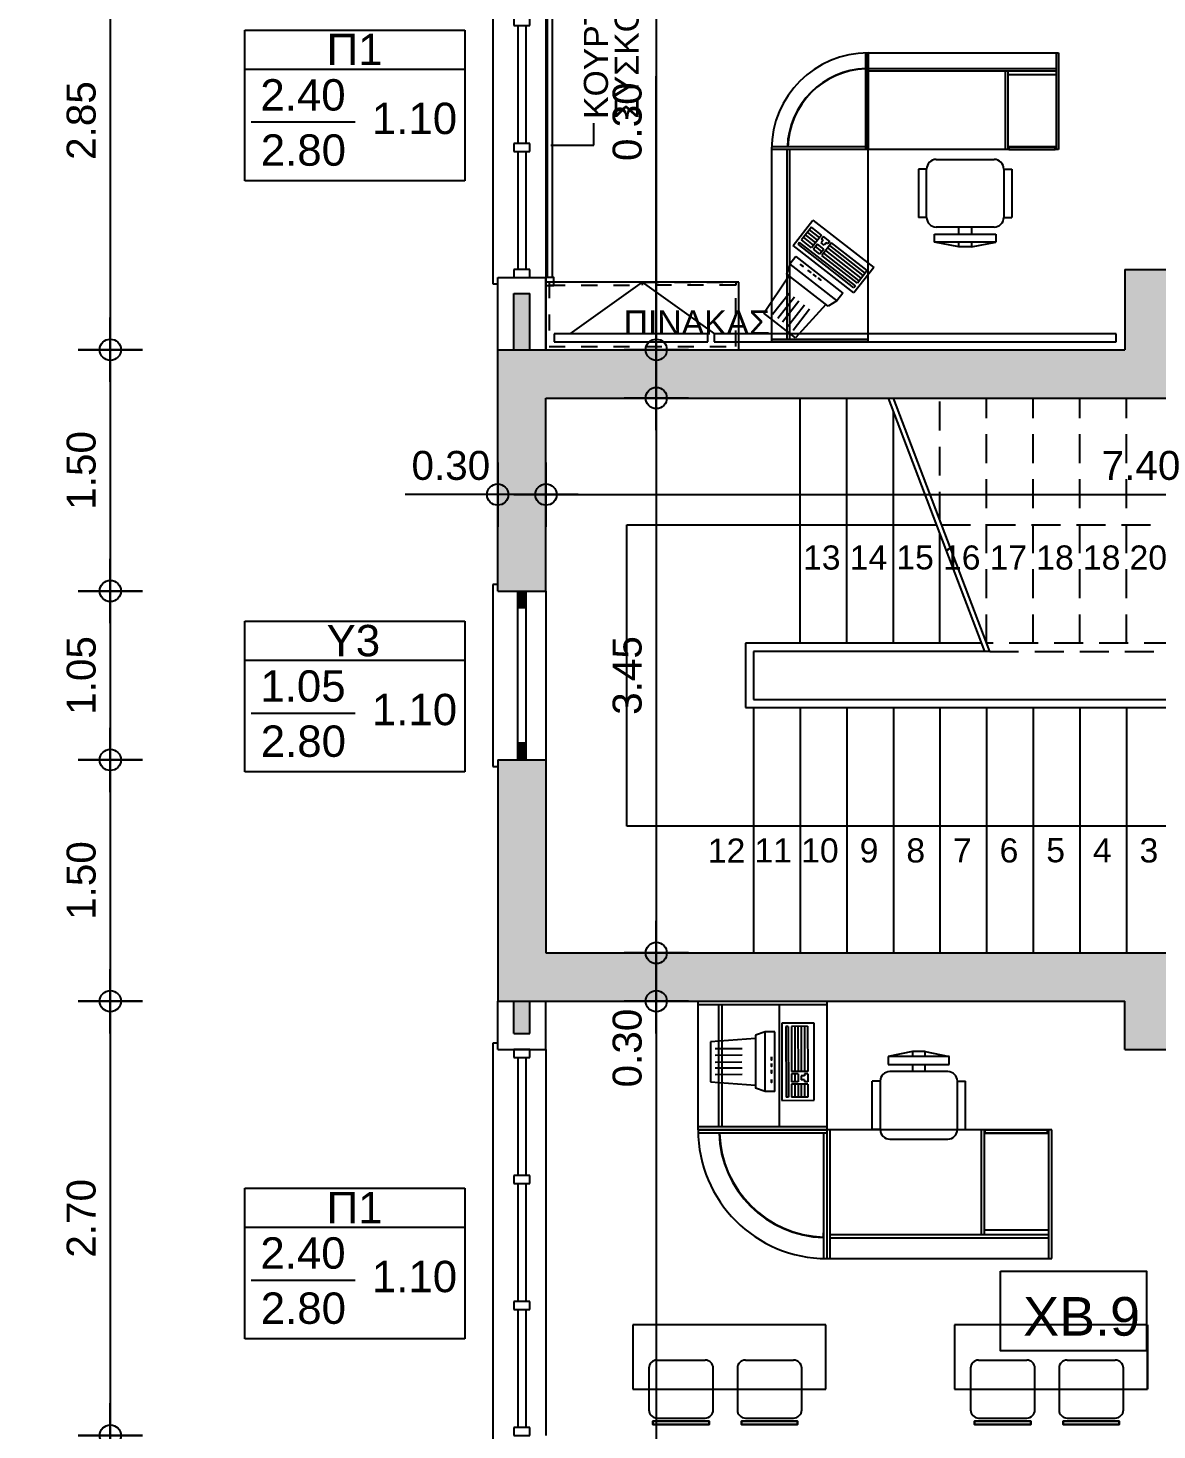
# Model space of a CAD drawing. Header units: metres. Extents: x -11 to 85, y -301 to 135.
# Drawn here: x 11.85 to 18.87, y -46.16 to -37.44 of the extents above; entities that cross this region are included whole.
import ezdxf
from ezdxf.enums import TextEntityAlignment as Align

# ---------------------------------------------------------------- set-up
doc = ezdxf.new("R2010")
doc.units = ezdxf.units.M
doc.header["$LTSCALE"] = 0.036
doc.header["$PDMODE"] = 2
doc.linetypes.add('HIDDEN', pattern=[0.375, 0.25, -0.125])
for name, color, linetype in [('arxitek borofos', 252, 'Continuous'), ('DIMBLK', 252, 'Continuous'), ('electext', 20, 'Continuous'), ('Epipla', 252, 'Continuous'), ('Parathira', 252, 'Continuous')]:
    doc.layers.add(name, color=color, linetype=linetype)
doc.styles.add('COMU-N', font='arial.ttf')
doc.styles.get("Standard").update_dxf_attribs({"font": 'arial.ttf'})
doc.dimstyles.new('CADWDOT', dxfattribs={"dimscale": 0.1, "dimtxt": 1.8, "dimasz": 0.08, "dimexe": 2, "dimexo": 0, "dimgap": 0.09, "dimtad": 0, "dimrnd": 0.001, "dimzin": 0, "dimdsep": 46, "dimtxsty": 'Standard', "dimblk1": 'ARTDIM', "dimblk2": 'ARTDIM', "dimsah": 1, "dimcen": 0.09, "dimdle": 0.05, "dimse1": 1, "dimse2": 1, "dimadec": 0, "dimazin": 0, "dimtfac": 1, "dimtmove": 0, "dimatfit": 3, "dimldrblk": 'ARTDIM', "dimfxl": 2, "dimtvp": 0.9999, "dimtolj": 1, "dimtzin": 0, "dimarcsym": 0})

# ---------------------------------------------------------------- blocks, each defined once
blk = doc.blocks.new('A$C52D13D70')
at = {"layer": 'Parathira'}
for p, q in [((-0.33, 0.04), (-0.33, -2.44)), ((-0.3, 0.04), (-0.33, 0.04)), ((-0.1, 0), (-0.2, 0)), ((-0.2, 0), (-0.2, -0.05)), ((-0.1, -0.05), (-0.1, 0)), ((0, 0), (0, -2.4)), ((-0.2, -0.05), (-0.1, -0.05)), ((-0.175, -0.05), (-0.175, -0.7833)), ((-0.125, -0.05), (-0.125, -0.7833)), ((-0.1, -0.7833), (-0.2, -0.7833)), ((-0.2, -0.7833), (-0.2, -0.8333)), ((-0.1, -0.8333), (-0.1, -0.7833)), ((-0.2, -0.8333), (-0.1, -0.8333)), ((-0.175, -0.8333), (-0.175, -1.5667)), ((-0.125, -0.8333), (-0.125, -1.5667)), ((-0.1, -1.5667), (-0.2, -1.5667)), ((-0.2, -1.5667), (-0.2, -1.6167)), ((-0.1, -1.6167), (-0.1, -1.5667)), ((-0.2, -1.6167), (-0.1, -1.6167)), ((-0.175, -1.6167), (-0.175, -2.35)), ((-0.125, -1.6167), (-0.125, -2.35)), ((-0.1, -2.35), (-0.2, -2.35)), ((-0.2, -2.35), (-0.2, -2.4)), ((-0.1, -2.4), (-0.1, -2.35)), ((-0.33, -2.44), (-0.3, -2.44)), ((-0.2, -2.4), (-0.1, -2.4))]:
    blk.add_line(p, q, dxfattribs=at)
blk = doc.blocks.new('A$C7E7A7D1A')
at = {"layer": 'Parathira'}
for p, q in [((-0.33, 0.04), (-0.33, -1.09)), ((-0.3, 0.04), (-0.33, 0.04)), ((-0.175, 0), (-0.125, 0)), ((-0.175, -1.05), (-0.175, 0)), ((-0.125, 0), (-0.125, -1.05)), ((0, 0), (0, -1.05)), ((-0.165, 0), (-0.165, -0.105)), ((-0.155, 0), (-0.155, -0.105)), ((-0.145, 0), (-0.145, -0.105)), ((-0.135, 0), (-0.135, -0.105)), ((-0.125, -0.105), (-0.175, -0.105)), ((-0.125, -0.945), (-0.175, -0.945)), ((-0.165, -0.945), (-0.165, -1.05)), ((-0.155, -0.945), (-0.155, -1.05)), ((-0.145, -0.945), (-0.145, -1.05)), ((-0.135, -0.945), (-0.135, -1.05)), ((-0.33, -1.09), (-0.3, -1.09)), ((-0.125, -1.05), (-0.175, -1.05))]:
    blk.add_line(p, q, dxfattribs=at)
blk = doc.blocks.new('ARTDIM')
at = {"layer": 'DIMBLK'}
for p, q in [((0, -24.9975), (0, 24.9975)), ((-24.9975, 0), (24.9975, 0))]:
    blk.add_line(p, q, dxfattribs=at)
blk.add_circle((0, 0), 8.25, dxfattribs=at)
blk = doc.blocks.new('*D782')
at = {"layer": 'arxitek borofos', "color": 0, "lineweight": -2}
blk.add_line((10.4234, -28.501), (10.4234, -57.885), dxfattribs=at)
at = {"layer": 'Defpoints', "color": 0, "transparency": 16777216}
for p in [(13.537, -28.493), (10.4234, -57.893), (13.537, -57.893)]:
    blk.add_point(p, dxfattribs=at)
at = {"layer": 'arxitek borofos', "color": 0, "lineweight": -2, "xscale": 0.008, "yscale": 0.008, "zscale": 0.008}
for p, rotation in [((10.4234, -28.493), 90), ((10.4234, -57.893), 270)]:
    blk.add_blockref('ARTDIM', p, dxfattribs=dict(at, rotation=rotation))
at = {"layer": 'arxitek borofos', "color": 0, "insert": (10.2434, -43.193), "char_height": 0.18, "attachment_point": 5, "rotation": 90}
blk.add_mtext('\\A1;29.40', dxfattribs=at)
blk = doc.blocks.new('*D798')
at = {"layer": 'arxitek borofos', "color": 0, "lineweight": -2}
blk.add_line((12.3649, -36.601), (12.3649, -39.435), dxfattribs=at)
at = {"layer": 'Defpoints', "color": 0, "transparency": 16777216}
for p in [(13.8283, -36.593), (12.3649, -39.443), (13.8283, -39.443)]:
    blk.add_point(p, dxfattribs=at)
at = {"layer": 'arxitek borofos', "color": 0, "lineweight": -2, "xscale": 0.008, "yscale": 0.008, "zscale": 0.008}
for p, rotation in [((12.3649, -36.593), 90), ((12.3649, -39.443), 270)]:
    blk.add_blockref('ARTDIM', p, dxfattribs=dict(at, rotation=rotation))
at = {"layer": 'arxitek borofos', "color": 0, "insert": (12.1849, -38.018), "char_height": 0.18, "attachment_point": 5, "rotation": 90}
blk.add_mtext('\\A1;2.85', dxfattribs=at)
blk = doc.blocks.new('*D799')
at = {"layer": 'arxitek borofos', "color": 0, "lineweight": -2}
blk.add_line((12.3649, -39.451), (12.3649, -40.935), dxfattribs=at)
at = {"layer": 'Defpoints', "color": 0, "transparency": 16777216}
for p in [(13.8283, -39.443), (12.3649, -40.943), (13.8283, -40.943)]:
    blk.add_point(p, dxfattribs=at)
at = {"layer": 'arxitek borofos', "color": 0, "lineweight": -2, "xscale": 0.008, "yscale": 0.008, "zscale": 0.008}
for p, rotation in [((12.3649, -39.443), 90), ((12.3649, -40.943), 270)]:
    blk.add_blockref('ARTDIM', p, dxfattribs=dict(at, rotation=rotation))
at = {"layer": 'arxitek borofos', "color": 0, "insert": (12.1849, -40.193), "char_height": 0.18, "attachment_point": 5, "rotation": 90}
blk.add_mtext('\\A1;1.50', dxfattribs=at)
blk = doc.blocks.new('*D800')
at = {"layer": 'arxitek borofos', "color": 0, "lineweight": -2}
blk.add_line((12.3649, -40.951), (12.3649, -41.985), dxfattribs=at)
at = {"layer": 'Defpoints', "color": 0, "transparency": 16777216}
for p in [(14.1283, -40.943), (12.3649, -41.993), (14.1283, -41.993)]:
    blk.add_point(p, dxfattribs=at)
at = {"layer": 'arxitek borofos', "color": 0, "lineweight": -2, "xscale": 0.008, "yscale": 0.008, "zscale": 0.008}
for p, rotation in [((12.3649, -40.943), 90), ((12.3649, -41.993), 270)]:
    blk.add_blockref('ARTDIM', p, dxfattribs=dict(at, rotation=rotation))
at = {"layer": 'arxitek borofos', "color": 0, "insert": (12.1849, -41.468), "char_height": 0.18, "attachment_point": 5, "rotation": 90}
blk.add_mtext('\\A1;1.05', dxfattribs=at)
blk = doc.blocks.new('*D801')
at = {"layer": 'arxitek borofos', "color": 0, "lineweight": -2}
blk.add_line((12.3649, -42.001), (12.3649, -43.485), dxfattribs=at)
at = {"layer": 'Defpoints', "color": 0, "transparency": 16777216}
for p in [(14.1283, -41.993), (12.3649, -43.493), (14.1283, -43.493)]:
    blk.add_point(p, dxfattribs=at)
at = {"layer": 'arxitek borofos', "color": 0, "lineweight": -2, "xscale": 0.008, "yscale": 0.008, "zscale": 0.008}
for p, rotation in [((12.3649, -41.993), 90), ((12.3649, -43.493), 270)]:
    blk.add_blockref('ARTDIM', p, dxfattribs=dict(at, rotation=rotation))
at = {"layer": 'arxitek borofos', "color": 0, "insert": (12.1849, -42.743), "char_height": 0.18, "attachment_point": 5, "rotation": 90}
blk.add_mtext('\\A1;1.50', dxfattribs=at)
blk = doc.blocks.new('*D802')
at = {"layer": 'arxitek borofos', "color": 0, "lineweight": -2}
blk.add_line((12.3649, -43.501), (12.3649, -46.185), dxfattribs=at)
at = {"layer": 'Defpoints', "color": 0, "transparency": 16777216}
for p in [(13.8283, -43.493), (12.3649, -46.193), (13.8283, -46.193)]:
    blk.add_point(p, dxfattribs=at)
at = {"layer": 'arxitek borofos', "color": 0, "lineweight": -2, "xscale": 0.008, "yscale": 0.008, "zscale": 0.008}
for p, rotation in [((12.3649, -43.493), 90), ((12.3649, -46.193), 270)]:
    blk.add_blockref('ARTDIM', p, dxfattribs=dict(at, rotation=rotation))
at = {"layer": 'arxitek borofos', "color": 0, "insert": (12.1849, -44.843), "char_height": 0.18, "attachment_point": 5, "rotation": 90}
blk.add_mtext('\\A1;2.70', dxfattribs=at)
blk = doc.blocks.new('*D803')
at = {"layer": 'arxitek borofos', "color": 0, "lineweight": -2}
blk.add_line((12.3649, -46.201), (12.3649, -47.085), dxfattribs=at)
at = {"layer": 'Defpoints', "color": 0, "transparency": 16777216}
for p in [(13.8283, -46.193), (12.3649, -47.093), (13.8283, -47.093)]:
    blk.add_point(p, dxfattribs=at)
at = {"layer": 'arxitek borofos', "color": 0, "lineweight": -2, "xscale": 0.008, "yscale": 0.008, "zscale": 0.008}
for p, rotation in [((12.3649, -46.193), 90), ((12.3649, -47.093), 270)]:
    blk.add_blockref('ARTDIM', p, dxfattribs=dict(at, rotation=rotation))
at = {"layer": 'arxitek borofos', "color": 0, "insert": (12.1849, -46.643), "char_height": 0.18, "attachment_point": 5, "rotation": 90}
blk.add_mtext('\\A1;0.90', dxfattribs=at)
blk = doc.blocks.new('*D877')
at = {"layer": 'arxitek borofos', "color": 0, "lineweight": -2}
blk.add_line((15.7595, -28.801), (15.7595, -39.435), dxfattribs=at)
at = {"layer": 'Defpoints', "color": 0, "transparency": 16777216}
for p in [(15.0737, -28.793), (15.0737, -39.443), (15.7595, -39.443)]:
    blk.add_point(p, dxfattribs=at)
at = {"layer": 'arxitek borofos', "color": 0, "lineweight": -2, "xscale": 0.008, "yscale": 0.008, "zscale": 0.008}
for p, rotation in [((15.7595, -28.793), 90), ((15.7595, -39.443), 270)]:
    blk.add_blockref('ARTDIM', p, dxfattribs=dict(at, rotation=rotation))
at = {"layer": 'arxitek borofos', "color": 0, "insert": (15.5796, -34.118), "char_height": 0.18, "attachment_point": 5, "rotation": 90}
blk.add_mtext('\\A1;10.65', dxfattribs=at)
blk = doc.blocks.new('*D878')
at = {"layer": 'arxitek borofos', "color": 0, "lineweight": -2}
for p, q in [((15.7595, -39.443), (15.7595, -37.7417)), ((15.7595, -39.735), (15.7595, -39.451))]:
    blk.add_line(p, q, dxfattribs=at)
at = {"layer": 'Defpoints', "color": 0, "transparency": 16777216}
for p in [(15.3737, -39.443), (15.3737, -39.743), (15.7595, -39.743)]:
    blk.add_point(p, dxfattribs=at)
at = {"layer": 'arxitek borofos', "color": 0, "lineweight": -2, "xscale": 0.008, "yscale": 0.008, "zscale": 0.008}
for p, rotation in [((15.7595, -39.443), 90), ((15.7595, -39.743), 270)]:
    blk.add_blockref('ARTDIM', p, dxfattribs=dict(at, rotation=rotation))
at = {"layer": 'arxitek borofos', "color": 0, "insert": (15.5796, -38.025), "char_height": 0.18, "attachment_point": 5, "rotation": 90}
blk.add_mtext('\\A1;0.30', dxfattribs=at)
blk = doc.blocks.new('*D879')
at = {"layer": 'arxitek borofos', "color": 0, "lineweight": -2}
blk.add_line((15.7595, -39.751), (15.7595, -43.185), dxfattribs=at)
at = {"layer": 'Defpoints', "color": 0, "transparency": 16777216}
for p in [(15.0737, -39.743), (15.0737, -43.193), (15.7595, -43.193)]:
    blk.add_point(p, dxfattribs=at)
at = {"layer": 'arxitek borofos', "color": 0, "lineweight": -2, "xscale": 0.008, "yscale": 0.008, "zscale": 0.008}
for p, rotation in [((15.7595, -39.743), 90), ((15.7595, -43.193), 270)]:
    blk.add_blockref('ARTDIM', p, dxfattribs=dict(at, rotation=rotation))
at = {"layer": 'arxitek borofos', "color": 0, "insert": (15.5796, -41.468), "char_height": 0.18, "attachment_point": 5, "rotation": 90}
blk.add_mtext('\\A1;3.45', dxfattribs=at)
blk = doc.blocks.new('*D880')
at = {"layer": 'arxitek borofos', "color": 0, "lineweight": -2}
for p, q in [((15.7595, -43.201), (15.7595, -43.485)), ((15.7595, -43.493), (15.7595, -44.0676))]:
    blk.add_line(p, q, dxfattribs=at)
at = {"layer": 'Defpoints', "color": 0, "transparency": 16777216}
for p in [(15.0737, -43.193), (15.0737, -43.493), (15.7595, -43.493)]:
    blk.add_point(p, dxfattribs=at)
at = {"layer": 'arxitek borofos', "color": 0, "lineweight": -2, "xscale": 0.008, "yscale": 0.008, "zscale": 0.008}
for p, rotation in [((15.7595, -43.193), 90), ((15.7595, -43.493), 270)]:
    blk.add_blockref('ARTDIM', p, dxfattribs=dict(at, rotation=rotation))
at = {"layer": 'arxitek borofos', "color": 0, "insert": (15.5796, -43.7843), "char_height": 0.18, "attachment_point": 5, "rotation": 90}
blk.add_mtext('\\A1;0.30', dxfattribs=at)
blk = doc.blocks.new('*D881')
at = {"layer": 'arxitek borofos', "color": 0, "lineweight": -2}
blk.add_line((15.7595, -43.501), (15.7595, -50.235), dxfattribs=at)
at = {"layer": 'Defpoints', "color": 0, "transparency": 16777216}
for p in [(18.6737, -43.493), (15.7595, -50.243), (18.6737, -50.243)]:
    blk.add_point(p, dxfattribs=at)
at = {"layer": 'arxitek borofos', "color": 0, "lineweight": -2, "xscale": 0.008, "yscale": 0.008, "zscale": 0.008}
for p, rotation in [((15.7595, -43.493), 90), ((15.7595, -50.243), 270)]:
    blk.add_blockref('ARTDIM', p, dxfattribs=dict(at, rotation=rotation))
at = {"layer": 'arxitek borofos', "color": 0, "insert": (15.5796, -46.868), "char_height": 0.18, "attachment_point": 5, "rotation": 90}
blk.add_mtext('\\A1;6.75', dxfattribs=at)
blk = doc.blocks.new('*D895')
at = {"layer": 'arxitek borofos', "color": 0, "lineweight": -2}
for p, q in [((14.7737, -40.3432), (14.1991, -40.3432)), ((15.0657, -40.3432), (14.7817, -40.3432))]:
    blk.add_line(p, q, dxfattribs=at)
at = {"layer": 'Defpoints', "color": 0, "transparency": 16777216}
for p in [(14.7737, -39.9247), (15.0737, -39.9247), (14.7737, -40.3432)]:
    blk.add_point(p, dxfattribs=at)
at = {"layer": 'arxitek borofos', "color": 0, "lineweight": -2, "xscale": 0.008, "yscale": 0.008, "zscale": 0.008, "rotation": 180}
blk.add_blockref('ARTDIM', (14.7737, -40.3432), dxfattribs=at)
at = {"layer": 'arxitek borofos', "color": 0, "lineweight": -2, "xscale": 0.008, "yscale": 0.008, "zscale": 0.008}
blk.add_blockref('ARTDIM', (15.0737, -40.3432), dxfattribs=at)
at = {"layer": 'arxitek borofos', "color": 0, "insert": (14.4824, -40.1632), "char_height": 0.18, "attachment_point": 5}
blk.add_mtext('\\A1;0.30', dxfattribs=at)
blk = doc.blocks.new('*D896')
at = {"layer": 'arxitek borofos', "color": 0, "lineweight": -2}
blk.add_line((15.0817, -40.3432), (22.4657, -40.3432), dxfattribs=at)
at = {"layer": 'Defpoints', "color": 0, "transparency": 16777216}
for p in [(15.0737, -39.9247), (22.4737, -39.9247), (22.4737, -40.3432)]:
    blk.add_point(p, dxfattribs=at)
at = {"layer": 'arxitek borofos', "color": 0, "lineweight": -2, "xscale": 0.008, "yscale": 0.008, "zscale": 0.008, "rotation": 180}
blk.add_blockref('ARTDIM', (15.0737, -40.3432), dxfattribs=at)
at = {"layer": 'arxitek borofos', "color": 0, "lineweight": -2, "xscale": 0.008, "yscale": 0.008, "zscale": 0.008}
blk.add_blockref('ARTDIM', (22.4737, -40.3432), dxfattribs=at)
at = {"layer": 'arxitek borofos', "color": 0, "insert": (18.7737, -40.1632), "char_height": 0.18, "attachment_point": 5}
blk.add_mtext('\\A1;7.40', dxfattribs=at)
blk = doc.blocks.new('A$C074263FA')
at = {"layer": 'Epipla'}
for p, q in [((0.05, -0.01), (2.45, -0.01)), ((0.05, -0.04), (2.45, -0.04))]:
    blk.add_line(p, q, dxfattribs=at)
for points in [[(0, -0.05), (0, 0), (0.05, 0), (0.05, -0.05)], [(2.5, -0.05), (2.5, 0), (2.45, 0), (2.45, -0.05)]]:
    blk.add_lwpolyline(points, close=True, dxfattribs=at)

msp = doc.modelspace()

# ---------------------------------------------------------------- hatches: boundary and pattern name
at = {"layer": 'arxitek borofos'}
for points in [[(18.9737, -38.943), (18.6737, -38.943), (18.6737, -39.443), (14.7737, -39.443), (14.7737, -40.943), (15.0737, -40.943), (15.0737, -39.743), (18.9737, -39.743)], [(14.9737, -39.093), (14.8737, -39.093), (14.8737, -39.443), (14.9737, -39.443)], [(15.0737, -43.193), (15.0737, -41.993), (14.7737, -41.993), (14.7737, -43.493), (18.6737, -43.493), (18.6737, -43.793), (18.9737, -43.793), (18.9737, -43.193)], [(14.9737, -43.493), (14.8737, -43.493), (14.8737, -43.693), (14.9737, -43.693)]]:
    msp.add_hatch(color=256, dxfattribs=at).paths.add_polyline_path(points)

# ---------------------------------------------------------------- linework, layer by layer
for p, q in [((13.2024, -38.3928), (13.2024, -37.4552)), ((13.2024, -37.4552), (14.5697, -37.4552)), ((14.5697, -37.4552), (14.5697, -38.3928)), ((17.0619, -37.5973), (18.2615, -37.5973)), ((17.0619, -38.197), (17.0619, -37.5973)), ((17.0619, -37.5973), (17.0619, -38.197)), ((17.0769, -38.197), (17.0769, -37.5973)), ((17.0769, -37.5973), (17.0769, -38.197)), ((18.2465, -37.5973), (18.2465, -38.197)), ((18.2615, -37.5973), (18.2615, -38.197)), ((14.5697, -37.7009), (13.2024, -37.7009)), ((17.0769, -37.6935), (18.2465, -37.6935)), ((17.0769, -37.7096), (18.2465, -37.7096)), ((17.9318, -38.1971), (17.9318, -37.7096)), ((17.9466, -38.1971), (17.9466, -37.7096)), ((17.9466, -37.7314), (18.2465, -37.7314)), ((13.2414, -38.0264), (13.8873, -38.0264)), ((15.3722, -38.1712), (15.3722, -38.0352)), ((15.1036, -38.1712), (15.3722, -38.1712)), ((17.0769, -38.182), (16.4771, -38.182)), ((17.0619, -38.182), (16.4771, -38.182)), ((16.4771, -38.197), (16.4771, -39.3917)), ((17.0769, -38.197), (16.4771, -38.197)), ((17.0769, -38.197), (16.4771, -38.197)), ((16.5734, -39.3767), (16.5734, -38.197)), ((16.5894, -39.3767), (16.5894, -38.197)), ((18.2615, -38.197), (17.0619, -38.197)), ((17.0769, -39.3917), (17.0769, -38.182)), ((17.5005, -38.2598), (17.8605, -38.2598)), ((17.9466, -38.1971), (17.9318, -38.1971)), ((17.9466, -38.182), (18.2465, -38.182)), ((18.2398, -38.182), (17.9511, -38.182)), ((17.9511, -38.182), (17.9511, -38.1971)), ((17.9511, -38.1971), (18.2398, -38.1971)), ((18.2398, -38.1971), (18.2398, -38.182)), ((17.4405, -38.3198), (17.3905, -38.3198)), ((17.3905, -38.3198), (17.3905, -38.6198)), ((17.4405, -38.6198), (17.4405, -38.3198)), ((17.9205, -38.3198), (17.9705, -38.3198)), ((17.9205, -38.3198), (17.9205, -38.6198)), ((17.9705, -38.3198), (17.9705, -38.6198)), ((14.5697, -38.3928), (13.2024, -38.3928)), ((16.6098, -38.7947), (16.7325, -38.6367)), ((16.7238, -38.6806, 0.0001), (16.6624, -38.7596, 0.0001)), ((16.7747, -38.7455, 0.0001), (16.7115, -38.6964, 0.0001)), ((16.7869, -38.7297, 0.0001), (16.7238, -38.6806, 0.0001)), ((16.7325, -38.6367), (17.1116, -38.9311)), ((17.4405, -38.6198), (17.3905, -38.6198)), ((17.8605, -38.6798), (17.5005, -38.6798)), ((17.6405, -38.7238), (17.6405, -38.6798)), ((17.7205, -38.6798), (17.7205, -38.7238)), ((17.9205, -38.6198), (17.9705, -38.6198)), ((16.6502, -38.7754, 0.0001), (16.641, -38.7872, 0.0001)), ((16.9977, -39.0452, 0.0001), (16.6502, -38.7754, 0.0001)), ((16.7256, -38.8086, 0.0001), (16.6624, -38.7596, 0.0001)), ((16.7379, -38.7928, 0.0001), (16.6747, -38.7438, 0.0001)), ((16.7501, -38.7771, 0.0001), (16.687, -38.728, 0.0001)), ((16.7624, -38.7613, 0.0001), (16.6992, -38.7122, 0.0001)), ((16.7869, -38.7297, 0.0001), (16.7256, -38.8086, 0.0001)), ((16.7964, -38.7623, 0.0001), (16.7841, -38.7781, 0.0001)), ((16.8039, -38.7935, 0.0001), (16.7841, -38.7781, 0.0001)), ((16.7988, -38.7389, 0.0001), (16.7865, -38.7547, 0.0001)), ((16.7964, -38.7623, 0.0001), (16.7865, -38.7547, 0.0001)), ((16.8501, -38.7787, 0.0001), (16.7888, -38.8577, 0.0001)), ((16.8383, -38.7695, 0.0001), (16.7988, -38.7389, 0.0001)), ((16.8161, -38.7777, 0.0001), (16.8039, -38.7935, 0.0001)), ((16.826, -38.7853, 0.0001), (16.8161, -38.7777, 0.0001)), ((16.8383, -38.7695, 0.0001), (16.826, -38.7853, 0.0001)), ((17.0713, -38.9505, 0.0001), (16.8501, -38.7787, 0.0001)), ((17.4905, -38.7238), (17.8705, -38.7238)), ((17.4905, -38.7738), (17.4905, -38.7238)), ((17.6405, -38.8038), (17.4905, -38.7738)), ((17.8705, -38.7738), (17.4905, -38.7738)), ((17.6405, -38.8038), (17.6405, -38.7738)), ((17.7205, -38.7738), (17.7205, -38.8038)), ((17.7205, -38.8038), (17.8705, -38.7738)), ((17.8705, -38.7238), (17.8705, -38.7738)), ((16.6264, -38.8634), (16.5896, -38.9108)), ((16.9889, -39.0891), (16.6098, -38.7947)), ((16.6264, -38.8634), (16.9186, -39.0904)), ((16.9885, -39.0571, 0.0001), (16.641, -38.7872, 0.0001)), ((16.762, -38.7863, 0.0001), (16.7375, -38.8178, 0.0001)), ((16.7769, -38.8485, 0.0001), (16.7375, -38.8178, 0.0001)), ((16.7892, -38.8327, 0.0001), (16.7497, -38.802, 0.0001)), ((16.8015, -38.8169, 0.0001), (16.762, -38.7863, 0.0001)), ((16.8015, -38.8169, 0.0001), (16.7769, -38.8485, 0.0001)), ((17.0099, -39.0295, 0.0001), (16.7888, -38.8577, 0.0001)), ((17.0222, -39.0137, 0.0001), (16.8011, -38.8419, 0.0001)), ((17.0345, -38.9979, 0.0001), (16.8133, -38.8261, 0.0001)), ((17.0467, -38.9821, 0.0001), (16.8256, -38.8103, 0.0001)), ((17.059, -38.9663, 0.0001), (16.8379, -38.7945, 0.0001)), ((17.7205, -38.8038), (17.6405, -38.8038)), ((16.5896, -38.9108), (16.5686, -38.9705)), ((16.5896, -38.9108), (16.8818, -39.1378)), ((17.1116, -38.9311), (16.9889, -39.0891)), ((17.0713, -38.9505, 0.0001), (17.0099, -39.0295, 0.0001)), ((18.6737, -38.943), (18.6737, -39.443)), ((18.6737, -38.943), (18.9737, -38.943)), ((14.7737, -39.443), (14.7737, -38.993)), ((14.7737, -38.993), (15.0737, -38.993)), ((15.0737, -39.443), (15.0737, -38.993)), ((15.0737, -39.023), (15.0737, -39.443)), ((16.2737, -39.023), (15.0737, -39.023)), ((15.0737, -39.023), (15.0737, -39.443)), ((15.2237, -39.343), (15.6737, -39.023)), ((16.1237, -39.343), (15.6737, -39.023)), ((16.2737, -39.443), (16.2737, -39.023)), ((16.2737, -39.443), (16.2737, -39.023)), ((16.4284, -39.2162), (16.5844, -38.9827)), ((16.8292, -39.1729), (16.5686, -38.9705)), ((16.9977, -39.0452, 0.0001), (16.9885, -39.0571, 0.0001)), ((14.8737, -39.443), (14.8737, -39.093)), ((14.8737, -39.093), (14.9737, -39.093)), ((14.9737, -39.443), (14.9737, -39.093)), ((16.9186, -39.0904), (16.8818, -39.1378)), ((16.6259, -39.3695), (16.4284, -39.2162)), ((16.8134, -39.1606), (16.6259, -39.3695)), ((16.8818, -39.1378), (16.8292, -39.1729)), ((16.0794, -39.3439), (15.1242, -39.3439)), ((15.1242, -39.3439), (15.1242, -39.3939)), ((15.1242, -39.3939), (16.0794, -39.3939)), ((16.0794, -39.3939), (16.0794, -39.3439)), ((18.6195, -39.3439), (16.1195, -39.3439)), ((16.1195, -39.3439), (16.1195, -39.3939)), ((16.1195, -39.3939), (18.6195, -39.3939)), ((16.4771, -39.3767), (17.0769, -39.3767)), ((16.4771, -39.3917), (17.0769, -39.3917)), ((18.6195, -39.3939), (18.6195, -39.3439)), ((14.7737, -39.443), (18.6737, -39.443)), ((14.7737, -40.943), (14.7737, -39.443)), ((15.0737, -39.443), (16.2737, -39.443)), ((15.0737, -39.443), (16.2737, -39.443)), ((15.0737, -39.743), (18.9737, -39.743)), ((15.0737, -40.943), (15.0737, -39.743)), ((14.7737, -40.943), (15.0737, -40.943)), ((13.2024, -42.0678), (13.2024, -41.1302)), ((13.2024, -41.1302), (14.5697, -41.1302)), ((14.5697, -41.1302), (14.5697, -42.0678)), ((14.5697, -41.3759), (13.2024, -41.3759)), ((13.2414, -41.7014), (13.8873, -41.7014)), ((14.7737, -41.993), (14.7737, -43.493)), ((14.7737, -41.993), (15.0737, -41.993)), ((15.0737, -41.993), (15.0737, -43.193)), ((14.5697, -42.0678), (13.2024, -42.0678)), ((15.0737, -43.193), (18.9737, -43.193)), ((14.7737, -43.493), (18.6737, -43.493)), ((14.7737, -43.793), (14.7737, -43.493)), ((14.8737, -43.693), (14.8737, -43.493)), ((14.9737, -43.693), (14.9737, -43.493)), ((15.0737, -43.793), (15.0737, -43.493)), ((16.0195, -43.493), (16.8195, -43.493)), ((16.0195, -44.293), (16.0195, -43.493)), ((16.0195, -43.513), (16.8195, -43.513)), ((16.1478, -44.273), (16.1478, -43.513)), ((16.1693, -44.273), (16.1693, -43.513)), ((16.5247, -43.513), (16.5247, -44.273)), ((16.8195, -43.493), (16.8195, -44.293)), ((18.6737, -43.793), (18.6737, -43.493)), ((16.7407, -43.6292), (16.5407, -43.6295)), ((16.5407, -43.6295), (16.5413, -44.1095)), ((16.5807, -43.6494, 0.0001), (16.5657, -43.6494, 0.0001)), ((16.5657, -43.6494, 0.0001), (16.5663, -44.0894, 0.0001)), ((16.5807, -43.6494, 0.0001), (16.5813, -44.0894, 0.0001)), ((16.7007, -43.6492, 0.0001), (16.6007, -43.6494, 0.0001)), ((16.6007, -43.6494, 0.0001), (16.6011, -43.9294, 0.0001)), ((16.6207, -43.6494, 0.0001), (16.6211, -43.9294, 0.0001)), ((16.6407, -43.6493, 0.0001), (16.6411, -43.9293, 0.0001)), ((16.6607, -43.6493, 0.0001), (16.6611, -43.9293, 0.0001)), ((16.6807, -43.6493, 0.0001), (16.6811, -43.9293, 0.0001)), ((16.7007, -43.6492, 0.0001), (16.7011, -43.9292, 0.0001)), ((16.7413, -44.1092), (16.7407, -43.6292)), ((14.8737, -43.693), (14.9737, -43.693)), ((16.3766, -43.7245), (16.0967, -43.7449)), ((16.0967, -43.7449), (16.097, -43.9949)), ((16.4366, -43.6844), (16.3766, -43.7045)), ((16.3766, -43.7045), (16.3771, -44.0345)), ((16.4966, -43.6843), (16.4366, -43.6844)), ((16.4371, -44.0544), (16.4366, -43.6844)), ((16.4971, -44.0543), (16.4966, -43.6843)), ((14.7737, -43.793), (15.0737, -43.793)), ((17.3518, -43.8066), (17.2018, -43.8366)), ((17.2018, -43.8366), (17.2018, -43.8866)), ((17.5818, -43.8366), (17.2018, -43.8366)), ((17.4318, -43.8066), (17.3518, -43.8066)), ((17.3518, -43.8066), (17.3518, -43.8366)), ((17.4318, -43.8366), (17.4318, -43.8066)), ((17.4318, -43.8066), (17.5818, -43.8366)), ((17.5818, -43.8866), (17.5818, -43.8366)), ((18.6737, -43.793), (18.9737, -43.793)), ((17.2018, -43.8866), (17.5818, -43.8866)), ((17.3518, -43.8866), (17.3518, -43.9306)), ((17.4318, -43.9306), (17.4318, -43.8866)), ((16.097, -43.9949), (16.3771, -44.0145)), ((16.7011, -43.9292, 0.0001), (16.6011, -43.9294, 0.0001)), ((16.6411, -43.9443, 0.0001), (16.6011, -43.9444, 0.0001)), ((16.6011, -43.9444, 0.0001), (16.6012, -43.9944, 0.0001)), ((16.6412, -43.9943, 0.0001), (16.6012, -43.9944, 0.0001)), ((16.7012, -44.0092, 0.0001), (16.6012, -44.0094, 0.0001)), ((16.6012, -44.0094, 0.0001), (16.6013, -44.0894, 0.0001)), ((16.6211, -43.9444, 0.0001), (16.6212, -43.9944, 0.0001)), ((16.6212, -44.0094, 0.0001), (16.6213, -44.0894, 0.0001)), ((16.6411, -43.9443, 0.0001), (16.6412, -43.9943, 0.0001)), ((16.6412, -44.0093, 0.0001), (16.6413, -44.0893, 0.0001)), ((16.6811, -43.9568, 0.0001), (16.6611, -43.9568, 0.0001)), ((16.6611, -43.9568, 0.0001), (16.6611, -43.9818, 0.0001)), ((16.6811, -43.9818, 0.0001), (16.6611, -43.9818, 0.0001)), ((16.6612, -44.0093, 0.0001), (16.6613, -44.0893, 0.0001)), ((16.7011, -43.9442, 0.0001), (16.6811, -43.9443, 0.0001)), ((16.6811, -43.9443, 0.0001), (16.6811, -43.9568, 0.0001)), ((16.6811, -43.9818, 0.0001), (16.6812, -43.9943, 0.0001)), ((16.7012, -43.9942, 0.0001), (16.6812, -43.9943, 0.0001)), ((16.6812, -44.0093, 0.0001), (16.6813, -44.0893, 0.0001)), ((16.7011, -43.9442, 0.0001), (16.7012, -43.9942, 0.0001)), ((16.7012, -44.0092, 0.0001), (16.7013, -44.0892, 0.0001)), ((17.1018, -44.2906), (17.1018, -43.9906)), ((17.1518, -43.9906), (17.1018, -43.9906)), ((17.1518, -43.9906), (17.1518, -44.2906)), ((17.5718, -43.9306), (17.2118, -43.9306)), ((17.6318, -43.9906), (17.6818, -43.9906)), ((17.6318, -44.2906), (17.6318, -43.9906)), ((17.6818, -44.2906), (17.6818, -43.9906)), ((16.4371, -44.0544), (16.3771, -44.0345)), ((16.4971, -44.0543), (16.4371, -44.0544)), ((16.5813, -44.0894, 0.0001), (16.5663, -44.0894, 0.0001)), ((16.7013, -44.0892, 0.0001), (16.6013, -44.0894, 0.0001)), ((16.5413, -44.1095), (16.7413, -44.1092)), ((16.0195, -44.273), (16.8195, -44.273)), ((16.0195, -44.293), (16.8195, -44.293)), ((16.8195, -44.293), (16.0195, -44.293)), ((16.8195, -44.313), (16.0195, -44.313)), ((16.7995, -44.313), (16.7995, -45.093)), ((16.8195, -44.293), (16.8195, -45.093)), ((16.8195, -44.293), (16.8195, -45.093)), ((18.2195, -44.293), (16.8195, -44.293)), ((16.8395, -44.293), (16.8395, -45.093)), ((17.1518, -44.2906), (17.1018, -44.2906)), ((17.2118, -44.3506), (17.5718, -44.3506)), ((17.6318, -44.2906), (17.6818, -44.2906)), ((17.7994, -44.293), (17.7797, -44.293)), ((17.7797, -44.293), (17.7797, -44.9432)), ((17.7994, -44.293), (17.7994, -44.9432)), ((17.7994, -44.313), (18.1995, -44.313)), ((17.8055, -44.313), (17.8055, -44.2929)), ((17.8055, -44.2929), (18.1904, -44.2929)), ((18.1904, -44.313), (17.8055, -44.313)), ((18.1904, -44.2929), (18.1904, -44.313)), ((18.1995, -45.093), (18.1995, -44.293)), ((18.2195, -45.093), (18.2195, -44.293)), ((13.2024, -45.5928), (13.2024, -44.6552)), ((13.2024, -44.6552), (14.5697, -44.6552)), ((14.5697, -44.6552), (14.5697, -45.5928)), ((14.5697, -44.9009), (13.2024, -44.9009)), ((16.7995, -44.9327), (16.7965, -44.9327)), ((16.7965, -44.9327), (16.7965, -44.9596)), ((16.7995, -44.9627), (16.7995, -44.9327)), ((16.8395, -44.9432), (18.1995, -44.9432)), ((16.8395, -44.9647), (18.1995, -44.9647)), ((17.7994, -44.9141), (18.1995, -44.9141)), ((16.8195, -45.093), (18.2195, -45.093)), ((13.2414, -45.2264), (13.8873, -45.2264)), ((16.8138, -45.5044), (15.6138, -45.5044)), ((15.6138, -45.5044), (15.6138, -45.9044)), ((16.8138, -45.9044), (16.8138, -45.5044)), ((18.8138, -45.5044), (17.6138, -45.5044)), ((17.6138, -45.5044), (17.6138, -45.9044)), ((18.8138, -45.5044), (18.8138, -45.9044)), ((18.8138, -45.9044), (18.8138, -45.5044)), ((14.5697, -45.5928), (13.2024, -45.5928)), ((15.7638, -45.7244), (16.0638, -45.7244)), ((16.3138, -45.7244), (16.6138, -45.7244)), ((17.7638, -45.7244), (18.0638, -45.7244)), ((18.3138, -45.7244), (18.6138, -45.7244)), ((15.7138, -45.7744), (15.7138, -46.0344)), ((16.1138, -46.0344), (16.1138, -45.7744)), ((16.2638, -45.7744), (16.2638, -46.0344)), ((16.6638, -46.0344), (16.6638, -45.7744)), ((17.7138, -45.7744), (17.7138, -46.0344)), ((18.1138, -46.0344), (18.1138, -45.7744)), ((18.2638, -45.7744), (18.2638, -46.0344)), ((18.6638, -46.0344), (18.6638, -45.7744)), ((15.6138, -45.9044), (16.8138, -45.9044)), ((17.6138, -45.9044), (18.8138, -45.9044)), ((15.7638, -46.0844), (16.0638, -46.0844)), ((15.7638, -46.1044), (16.0638, -46.1044)), ((16.3138, -46.0844), (16.6138, -46.0844)), ((16.3138, -46.1044), (16.6138, -46.1044)), ((17.7638, -46.0844), (18.0638, -46.0844)), ((17.7638, -46.1044), (18.0638, -46.1044)), ((18.3138, -46.0844), (18.6138, -46.0844)), ((18.3138, -46.1044), (18.6138, -46.1044))]:
    msp.add_line(p, q, dxfattribs=at)
at = {"layer": 'arxitek borofos', "linetype": 'HIDDEN'}
for p, q in [((15.6737, -39.023), (15.0937, -39.023)), ((15.0937, -39.023), (15.0937, -39.0408)), ((15.0937, -39.023), (15.0937, -39.423)), ((15.0937, -39.0408), (15.6737, -39.0408)), ((15.6737, -39.0408), (15.6737, -39.023)), ((15.6737, -39.0408), (15.6737, -39.023)), ((15.6737, -39.023), (16.2537, -39.023)), ((16.2537, -39.0408), (15.6737, -39.0408)), ((16.2537, -39.023), (16.2537, -39.0408)), ((16.2537, -39.423), (16.2537, -39.023)), ((15.0937, -39.423), (16.2537, -39.423))]:
    msp.add_line(p, q, dxfattribs=at)
at = {"layer": 'arxitek borofos', "extrusion": (-0.107822, -0.138841, 0.984428)}
for p, q in [((16.4833, -39.2219, 0.2954), (16.5866, -39.0902, 0.3253)), ((16.5149, -39.2465, 0.2954), (16.6182, -39.1148, 0.3253)), ((16.5435, -39.2696, 0.2951), (16.6468, -39.1379, 0.325)), ((16.5783, -39.2957, 0.2954), (16.6816, -39.164, 0.3253)), ((16.6099, -39.3203, 0.2954), (16.7132, -39.1886, 0.3253))]:
    msp.add_line(p, q, dxfattribs=at)
at = {"layer": 'arxitek borofos', "linetype": 'Continuous'}
for p, q in [((16.6537, -41.268), (16.6537, -39.743)), ((16.9437, -41.268), (16.9437, -39.743)), ((17.8027, -41.318), (17.2037, -39.743)), ((17.8327, -41.318), (17.2337, -39.743)), ((17.2337, -41.268), (17.2337, -39.8219)), ((15.5762, -42.4055), (15.5762, -40.5305)), ((15.5762, -40.5305), (17.5032, -40.5305)), ((17.5237, -41.268), (17.5237, -40.5844)), ((16.3137, -41.268), (16.3137, -41.668)), ((17.7837, -41.268), (16.3137, -41.268)), ((17.8327, -41.318), (16.3637, -41.318)), ((16.3637, -41.318), (16.3637, -41.618)), ((16.3637, -41.618), (17.7947, -41.618)), ((17.7947, -41.618), (19.5537, -41.618)), ((16.3137, -41.668), (17.8137, -41.668)), ((16.3637, -41.668), (16.3637, -43.193)), ((16.6537, -41.668), (16.6537, -43.193)), ((16.9437, -41.668), (16.9437, -43.193)), ((17.2337, -41.668), (17.2337, -43.193)), ((17.5237, -41.668), (17.5237, -43.193)), ((17.8137, -41.668), (17.8137, -43.193)), ((17.8137, -41.668), (17.8137, -41.668)), ((17.8137, -41.668), (19.5537, -41.668)), ((18.1037, -41.668), (18.1037, -43.193)), ((18.3937, -41.668), (18.3937, -43.193)), ((18.6837, -41.668), (18.6837, -43.193)), ((19.5537, -42.4055), (15.5762, -42.4055))]:
    msp.add_line(p, q, dxfattribs=at)
at = {"layer": 'arxitek borofos', "linetype": 'HIDDEN', "ltscale": 20}
for p, q in [((17.5237, -40.5055), (17.5237, -39.743)), ((17.8137, -41.268), (17.8137, -39.743)), ((18.1037, -41.268), (18.1037, -39.743)), ((18.3937, -41.268), (18.3937, -39.743)), ((18.6837, -41.268), (18.6837, -39.743)), ((17.5332, -40.5305), (18.9737, -40.5305)), ((18.9737, -41.268), (17.8137, -41.268)), ((17.8327, -41.318), (18.9737, -41.318))]:
    msp.add_line(p, q, dxfattribs=at)
at = {"layer": 'arxitek borofos', "extrusion": (-0.17579, -0.000254389, 0.984428)}
for p, q in [((16.1258, -43.7876, 0.2954), (16.2932, -43.7866, 0.3253)), ((16.1259, -43.8277, 0.2954), (16.2933, -43.8267, 0.3253)), ((16.1252, -43.8712, 0.2951), (16.2926, -43.8701, 0.325)), ((16.126, -43.9079, 0.2954), (16.2934, -43.9069, 0.3253)), ((16.1261, -43.948, 0.2954), (16.2934, -43.947, 0.3253))]:
    msp.add_line(p, q, dxfattribs=at)
at = {"layer": 'arxitek borofos'}
for centre, radius, start, end in [((17.0769, -38.197), 0.5998, 90, 180), ((17.0769, -38.197), 0.5023, 91.71058, 178.28942), ((17.0769, -38.197), 0.5001, 91.97611, 178.28942), ((17.5005, -38.3198), 0.06, 90, 180), ((17.8605, -38.3198), 0.06, 0, 90), ((17.5005, -38.6198), 0.06, 180, 270), ((17.8605, -38.6198), 0.06, 270, 0), ((17.2118, -43.9906), 0.06, 90, 180), ((17.5718, -43.9906), 0.06, 0, 90), ((16.8195, -44.293), 0.8, 180, 270), ((16.8195, -44.293), 0.67, 181.71058, 268.28942), ((16.8195, -44.293), 0.667, 181.97611, 268.28942), ((17.2118, -44.2906), 0.06, 180, 270), ((17.5718, -44.2906), 0.06, 270, 0), ((15.7638, -45.7744), 0.05, 90, 180), ((16.0638, -45.7744), 0.05, 0, 90), ((16.3138, -45.7744), 0.05, 90, 180), ((16.6138, -45.7744), 0.05, 0, 90), ((17.7638, -45.7744), 0.05, 90, 180), ((18.0638, -45.7744), 0.05, 0, 90), ((18.3138, -45.7744), 0.05, 90, 180), ((18.6138, -45.7744), 0.05, 0, 90), ((15.7638, -46.0344), 0.05, 180, 270), ((16.0638, -46.0344), 0.05, 270, 0), ((16.3138, -46.0344), 0.05, 180, 270), ((16.6138, -46.0344), 0.05, 270, 0), ((17.7638, -46.0344), 0.05, 180, 270), ((18.0638, -46.0344), 0.05, 270, 0), ((18.3138, -46.0344), 0.05, 180, 270), ((18.6138, -46.0344), 0.05, 270, 0)]:
    msp.add_arc(centre, radius, start, end, dxfattribs=at)
for points in [[(16.6731, -38.9253, 0.03), (16.6573, -38.9131, 0.03), (16.6573, -38.9131, 0.015), (16.6731, -38.9253, 0.015)], [(16.7205, -38.9621, 0.03), (16.7047, -38.9499, 0.03), (16.7047, -38.9499, 0.015), (16.7205, -38.9621, 0.015)], [(16.7521, -38.9867, 0.03), (16.7363, -38.9744, 0.03), (16.7363, -38.9744, 0.015), (16.7521, -38.9867, 0.015)], [(16.7837, -39.0112, 0.03), (16.7679, -38.9989, 0.03), (16.7679, -38.9989, 0.015), (16.7837, -39.0112, 0.015)], [(16.4766, -43.8395, 0.03), (16.4766, -43.8595, 0.03), (16.4766, -43.8595, 0.015), (16.4766, -43.8395, 0.015)], [(16.4766, -43.8795, 0.03), (16.4766, -43.8995, 0.03), (16.4766, -43.8995, 0.015), (16.4766, -43.8795, 0.015)], [(16.4767, -43.9195, 0.03), (16.4767, -43.9395, 0.03), (16.4767, -43.9395, 0.015), (16.4767, -43.9195, 0.015)], [(16.4768, -43.9795, 0.03), (16.4768, -43.9995, 0.03), (16.4768, -43.9995, 0.015), (16.4768, -43.9795, 0.015)], [(15.7388, -46.1244, 0.8), (15.7388, -46.1044, 0.8), (15.7388, -46.1044, 0.62), (15.7388, -46.1244, 0.62)], [(15.7388, -46.1044, 0.8), (15.7388, -46.1044, 0.62), (16.0888, -46.1044, 0.62), (16.0888, -46.1044, 0.8)], [(15.7388, -46.1044, 0.62), (15.7388, -46.1244, 0.62), (16.0888, -46.1244, 0.62), (16.0888, -46.1044, 0.62)], [(15.7388, -46.1244, 0.8), (15.7388, -46.1044, 0.8), (16.0888, -46.1044, 0.8), (16.0888, -46.1244, 0.8)], [(16.0888, -46.1244, 0.8), (16.0888, -46.1044, 0.8), (16.0888, -46.1044, 0.62), (16.0888, -46.1244, 0.62)], [(16.2888, -46.1244, 0.8), (16.2888, -46.1044, 0.8), (16.2888, -46.1044, 0.62), (16.2888, -46.1244, 0.62)], [(16.2888, -46.1044, 0.8), (16.2888, -46.1044, 0.62), (16.6388, -46.1044, 0.62), (16.6388, -46.1044, 0.8)], [(16.2888, -46.1044, 0.62), (16.2888, -46.1244, 0.62), (16.6388, -46.1244, 0.62), (16.6388, -46.1044, 0.62)], [(16.2888, -46.1244, 0.8), (16.2888, -46.1044, 0.8), (16.6388, -46.1044, 0.8), (16.6388, -46.1244, 0.8)], [(16.6388, -46.1244, 0.8), (16.6388, -46.1044, 0.8), (16.6388, -46.1044, 0.62), (16.6388, -46.1244, 0.62)], [(17.7388, -46.1244, 0.8), (17.7388, -46.1044, 0.8), (17.7388, -46.1044, 0.62), (17.7388, -46.1244, 0.62)], [(17.7388, -46.1044, 0.8), (17.7388, -46.1044, 0.62), (18.0888, -46.1044, 0.62), (18.0888, -46.1044, 0.8)], [(17.7388, -46.1044, 0.62), (17.7388, -46.1244, 0.62), (18.0888, -46.1244, 0.62), (18.0888, -46.1044, 0.62)], [(17.7388, -46.1244, 0.8), (17.7388, -46.1044, 0.8), (18.0888, -46.1044, 0.8), (18.0888, -46.1244, 0.8)], [(18.0888, -46.1244, 0.8), (18.0888, -46.1044, 0.8), (18.0888, -46.1044, 0.62), (18.0888, -46.1244, 0.62)], [(18.2888, -46.1244, 0.8), (18.2888, -46.1044, 0.8), (18.2888, -46.1044, 0.62), (18.2888, -46.1244, 0.62)], [(18.2888, -46.1044, 0.8), (18.2888, -46.1044, 0.62), (18.6388, -46.1044, 0.62), (18.6388, -46.1044, 0.8)], [(18.2888, -46.1044, 0.62), (18.2888, -46.1244, 0.62), (18.6388, -46.1244, 0.62), (18.6388, -46.1044, 0.62)], [(18.2888, -46.1244, 0.8), (18.2888, -46.1044, 0.8), (18.6388, -46.1044, 0.8), (18.6388, -46.1244, 0.8)], [(18.6388, -46.1244, 0.8), (18.6388, -46.1044, 0.8), (18.6388, -46.1044, 0.62), (18.6388, -46.1244, 0.62)], [(15.7388, -46.1244, 0.62), (15.7388, -46.1244, 0.8), (16.0888, -46.1244, 0.8), (16.0888, -46.1244, 0.62)], [(16.2888, -46.1244, 0.62), (16.2888, -46.1244, 0.8), (16.6388, -46.1244, 0.8), (16.6388, -46.1244, 0.62)], [(17.7388, -46.1244, 0.62), (17.7388, -46.1244, 0.8), (18.0888, -46.1244, 0.8), (18.0888, -46.1244, 0.62)], [(18.2888, -46.1244, 0.62), (18.2888, -46.1244, 0.8), (18.6388, -46.1244, 0.8), (18.6388, -46.1244, 0.62)]]:
    msp.add_3dface(points, dxfattribs=at)
at = {"layer": 'electext'}
msp.add_lwpolyline([(17.8995, -45.1712), (18.8072, -45.1712), (18.8072, -45.6658), (17.8995, -45.6658)], close=True, dxfattribs=at)

# ---------------------------------------------------------------- block references
at = {"layer": 'arxitek borofos'}
for name, p in [('A$C52D13D70', (15.0737, -36.593)), ('A$C7E7A7D1A', (15.0737, -40.943)), ('A$C52D13D70', (15.0737, -43.793))]:
    msp.add_blockref(name, p, dxfattribs=at)
at = {"layer": 'arxitek borofos', "xscale": -1, "rotation": 270}
msp.add_blockref('A$C074263FA', (15.1237, -39.043), dxfattribs=at)

# ---------------------------------------------------------------- texts
at = {"layer": 'arxitek borofos', "style": 'COMU-N'}
for s, p in [('ΣΥΣΚΟΤΙΣΗΣ', (15.6504, -38.008)), ('ΚΟΥΡΤΙΝΑ', (15.4593, -38.008))]:
    msp.add_text(s, height=0.15, rotation=90, dxfattribs=at).set_placement(p)
for s, p in [('Π1', (13.7097, -37.6736)), ('2.40', (13.298, -37.9559)), ('1.10', (13.9913, -38.1021)), ('2.80', (13.3004, -38.2989)), ('Y3', (13.7097, -41.3486)), ('1.05', (13.298, -41.6309)), ('1.10', (13.9913, -41.7771)), ('2.80', (13.3004, -41.9739)), ('Π1', (13.7097, -44.8736)), ('2.40', (13.298, -45.1559)), ('1.10', (13.9913, -45.3021)), ('2.80', (13.3004, -45.4989))]:
    msp.add_text(s, height=0.195, dxfattribs=at).set_placement(p)
at = {"layer": 'arxitek borofos', "linetype": 'Continuous'}
msp.add_text('ΠΙΝΑΚΑΣ', height=0.15, dxfattribs=at).set_placement((15.5566, -39.3488))
at = {"layer": 'arxitek borofos', "style": 'COMU-N'}
for s, p in [('13', (16.7888, -40.7346)), ('14', (17.0788, -40.7346)), ('15', (17.3688, -40.7346)), ('16', (17.6588, -40.7346)), ('17', (17.9488, -40.7346)), ('18', (18.2388, -40.7346)), ('18', (18.5288, -40.7346)), ('20', (18.8188, -40.7346)), ('12', (16.1969, -42.5555)), ('11', (16.4869, -42.5555)), ('10', (16.7769, -42.5555)), ('9', (17.0828, -42.5555)), ('8', (17.3728, -42.5555)), ('7', (17.6628, -42.5555)), ('6', (17.9528, -42.5555)), ('5', (18.2428, -42.5555)), ('4', (18.5328, -42.5555)), ('3', (18.8228, -42.5555))]:
    msp.add_text(s, height=0.15, dxfattribs=at).set_placement(p, align=Align.MIDDLE)
at = {"layer": 'electext', "style": 'COMU-N'}
msp.add_text('XB.9', height=0.24, dxfattribs=at).set_placement((18.0408, -45.5724))

# ---------------------------------------------------------------- dimensions: what is measured, and where the dimension line sits
at = {"layer": 'arxitek borofos'}
for base, p1, p2, picture, middle in [((10.4234, -57.893), (13.537, -28.493), (13.537, -57.893), '*D782', (10.2434, -43.193)), ((15.7595, -39.443), (15.0737, -28.793), (15.0737, -39.443), '*D877', (15.5796, -34.118)), ((12.3649, -39.443), (13.8283, -36.593), (13.8283, -39.443), '*D798', (12.1849, -38.018)), ((12.3649, -40.943), (13.8283, -39.443), (13.8283, -40.943), '*D799', (12.1849, -40.193)), ((15.7595, -43.193), (15.0737, -39.743), (15.0737, -43.193), '*D879', (15.5796, -41.468)), ((12.3649, -41.993), (14.1283, -40.943), (14.1283, -41.993), '*D800', (12.1849, -41.468)), ((12.3649, -43.493), (14.1283, -41.993), (14.1283, -43.493), '*D801', (12.1849, -42.743)), ((15.7595, -43.493), (15.0737, -43.193), (15.0737, -43.493), '*D880', (15.5796, -43.7843)), ((12.3649, -46.193), (13.8283, -43.493), (13.8283, -46.193), '*D802', (12.1849, -44.843)), ((15.7595, -50.243), (18.6737, -43.493), (18.6737, -50.243), '*D881', (15.5796, -46.868)), ((12.3649, -47.093), (13.8283, -46.193), (13.8283, -47.093), '*D803', (12.1849, -46.643))]:
    dim = msp.add_linear_dim(base=base, p1=p1, p2=p2, angle=90, dimstyle='CADWDOT', dxfattribs=at)
    dim.commit()
    dim.dimension.update_dxf_attribs({"geometry": picture, "text_midpoint": middle})
dim = msp.add_linear_dim(base=(15.7595, -39.743), p1=(15.3737, -39.443), p2=(15.3737, -39.743), angle=90, dimstyle='CADWDOT', dxfattribs=at)
dim.commit()
dim.dimension.update_dxf_attribs({"geometry": '*D878', "text_midpoint": (15.7595, -38.025), "dimtype": 160})
for base, p2, picture, middle in [((14.7737, -40.3432), (14.7737, -39.9247), '*D895', (14.4824, -40.1632)), ((22.4737, -40.3432), (22.4737, -39.9247), '*D896', (18.7737, -40.1632))]:
    dim = msp.add_linear_dim(base=base, p1=(15.0737, -39.9247), p2=p2, dimstyle='CADWDOT', dxfattribs=at)
    dim.commit()
    dim.dimension.update_dxf_attribs({"geometry": picture, "text_midpoint": middle})

doc.saveas('drawing.dxf')
